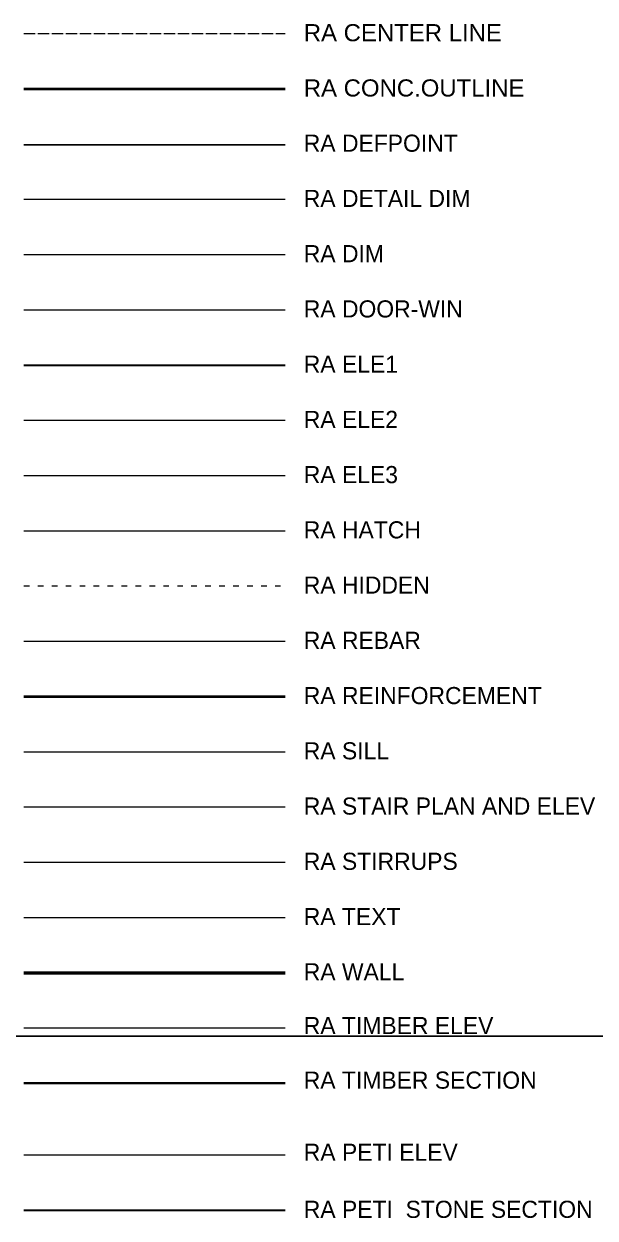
# Model space of a CAD drawing. Header units: inches. Extents: x 5914 to 162157, y -20538 to 282354.
# Drawn here: x 140630 to 141858, y -13593 to -11025 of the extents above; entities that cross this region are included whole.
import ezdxf

# ---------------------------------------------------------------- set-up
doc = ezdxf.new("R2010")
doc.units = ezdxf.units.IN
doc.header["$MEASUREMENT"] = 0
doc.linetypes.add('ACAD_ISO03W100', pattern=[30, 12, -18])
doc.linetypes.add('ACAD_ISO04W100', pattern=[30, 24, -3, 0, -3])
for name, color, linetype, lineweight in [('CENTER  LINE RA', 10, 'ACAD_ISO04W100', 20), ('CONC. OUTLINE RA', 150, 'Continuous', 40), ('DETAIL DIM RA', 4, 'Continuous', 15), ('DIM RA', 4, 'Continuous', 15), ('DOOR-WIN RA', 3, 'Continuous', 20), ('ELE1 RA', 1, 'Continuous', 30), ('ELE2 RA', 130, 'Continuous', 20), ('ELE3 RA', 2, 'Continuous', 18), ('HATCH RA', 8, 'Continuous', 5), ('HIDDEN RA', 253, 'ACAD_ISO03W100', 9), ('PETI elev RA', 182, 'Continuous', 15), ('Peti stone  section RA', 114, 'Continuous', 30), ('REBAR RA', 145, 'Continuous', 20), ('REINFORCEMENT RA', 1, 'Continuous', 30), ('SILL RA', 2, 'Continuous', 20), ('STAIR PLAN AND ELEV RA', 124, 'Continuous', 20), ('STIRRUPS RA', 115, 'Continuous', 20), ('TEXT RA', 254, 'Continuous', 20), ('timber elev RA', 34, 'Continuous', 15), ('Timber Section RA', 150, 'Continuous', 35), ('WALL RA', 42, 'Continuous', 50)]:
    doc.layers.add(name, color=color, linetype=linetype, lineweight=lineweight)
doc.styles.add('RA 50 new', font='GOTHIC.TTF', dxfattribs={"height": 100})

msp = doc.modelspace()

# ---------------------------------------------------------------- linework, layer by layer
msp.add_xline((147369.2, -13202), (1, 0))
at = {"layer": 'CENTER  LINE RA', "linetype": 'ACAD_ISO04W100'}
msp.add_line((140629.8, -11045.6), (141191.3, -11045.6), dxfattribs=at)
at = {"layer": 'CONC. OUTLINE RA'}
for p, q in [((140629.8, -11164.4), (141191.3, -11164.4)), ((140629.8, -12471.1), (141191.3, -12471.1))]:
    msp.add_line(p, q, dxfattribs=at)
at = {"layer": 'Defpoints'}
msp.add_line((140629.8, -11284.7), (141191.3, -11284.7), dxfattribs=at)
at = {"layer": 'DETAIL DIM RA'}
msp.add_line((140629.8, -11402), (141191.3, -11402), dxfattribs=at)
at = {"layer": 'DIM RA'}
msp.add_line((140629.8, -11520.8), (141191.3, -11520.8), dxfattribs=at)
at = {"layer": 'DOOR-WIN RA'}
msp.add_line((140629.8, -11639.6), (141191.3, -11639.6), dxfattribs=at)
at = {"layer": 'ELE1 RA'}
msp.add_line((140629.8, -11758.4), (141191.3, -11758.4), dxfattribs=at)
at = {"layer": 'ELE2 RA'}
msp.add_line((140629.8, -11877.2), (141191.3, -11877.2), dxfattribs=at)
at = {"layer": 'ELE3 RA'}
msp.add_line((140629.8, -11995.9), (141191.3, -11995.9), dxfattribs=at)
at = {"layer": 'HATCH RA'}
msp.add_line((140629.8, -12114.7), (141191.3, -12114.7), dxfattribs=at)
at = {"layer": 'HIDDEN RA'}
msp.add_line((140629.8, -12233.5), (141191.3, -12233.5), dxfattribs=at)
at = {"layer": 'PETI elev RA'}
msp.add_line((140629.8, -13456.7), (141191.3, -13456.7), dxfattribs=at)
at = {"layer": 'Peti stone  section RA'}
msp.add_line((140629.8, -13575.5), (141191.3, -13575.5), dxfattribs=at)
at = {"layer": 'REBAR RA'}
msp.add_line((140629.8, -12352.3), (141191.3, -12352.3), dxfattribs=at)
at = {"layer": 'REINFORCEMENT RA'}
msp.add_line((140629.8, -12471.1), (141191.3, -12471.1), dxfattribs=at)
at = {"layer": 'SILL RA'}
msp.add_line((140629.8, -12589.9), (141191.3, -12589.9), dxfattribs=at)
at = {"layer": 'STAIR PLAN AND ELEV RA'}
msp.add_line((140629.8, -12708.7), (141191.3, -12708.7), dxfattribs=at)
at = {"layer": 'STIRRUPS RA'}
msp.add_line((140629.8, -12827.5), (141191.3, -12827.5), dxfattribs=at)
at = {"layer": 'TEXT RA'}
msp.add_line((140629.8, -12946.3), (141191.3, -12946.3), dxfattribs=at)
at = {"layer": 'timber elev RA'}
msp.add_line((140629.8, -13183.9), (141191.3, -13183.9), dxfattribs=at)
at = {"layer": 'Timber Section RA'}
msp.add_line((140629.8, -13302.7), (141191.3, -13302.7), dxfattribs=at)
at = {"layer": 'WALL RA'}
msp.add_line((140629.8, -13065.1), (141191.3, -13065.1), dxfattribs=at)

# ---------------------------------------------------------------- texts
at = {"layer": 'TEXT RA', "char_height": 36.82, "attachment_point": 1, "style": 'RA 50 new'}
for s, insert, width in [('{\\fArial|b0|i0|c0|p34;RA CENTER LINE}', (141231.6, -11025.3), 500.225), ('{\\fArial|b0|i0|c0|p34;RA CONC.OUTLINE}', (141231.6, -11144.1), 500.225), ('RA DEFPOINT ', (141231.6, -11262.9), 500.225), ('RA DETAIL DIM', (141231.6, -11381.7), 500.225), ('RA DIM', (141231.6, -11500.5), 500.225), ('RA DOOR-WIN', (141231.6, -11619.3), 500.225), ('RA ELE1', (141231.6, -11738.1), 500.225), ('RA ELE2', (141231.6, -11856.9), 500.225), ('RA ELE3', (141231.6, -11975.6), 500.225), ('RA HATCH', (141231.6, -12094.4), 500.225), ('RA HIDDEN', (141231.6, -12213.2), 500.225), ('RA REBAR', (141231.6, -12332), 500.225), ('RA REINFORCEMENT', (141231.6, -12450.8), 500.225), ('RA SILL', (141231.6, -12569.6), 500.225), ('RA STAIR PLAN AND ELEV', (141231.6, -12688.4), 658.483), ('RA STIRRUPS', (141231.6, -12807.2), 500.225), ('RA TEXT', (141231.6, -12926), 500.225), ('RA WALL', (141231.6, -13044.8), 500.225), ('RA TIMBER ELEV', (141231.6, -13160.4), 500.225), ('RA TIMBER SECTION', (141231.6, -13277.8), 500.225), ('RA PETI ELEV', (141231.6, -13432.8), 500.225), ('RA PETI  STONE SECTION', (141231.6, -13555.6), 643.278)]:
    msp.add_mtext(s, dxfattribs=dict(at, insert=insert, width=width))

doc.saveas('drawing.dxf')
